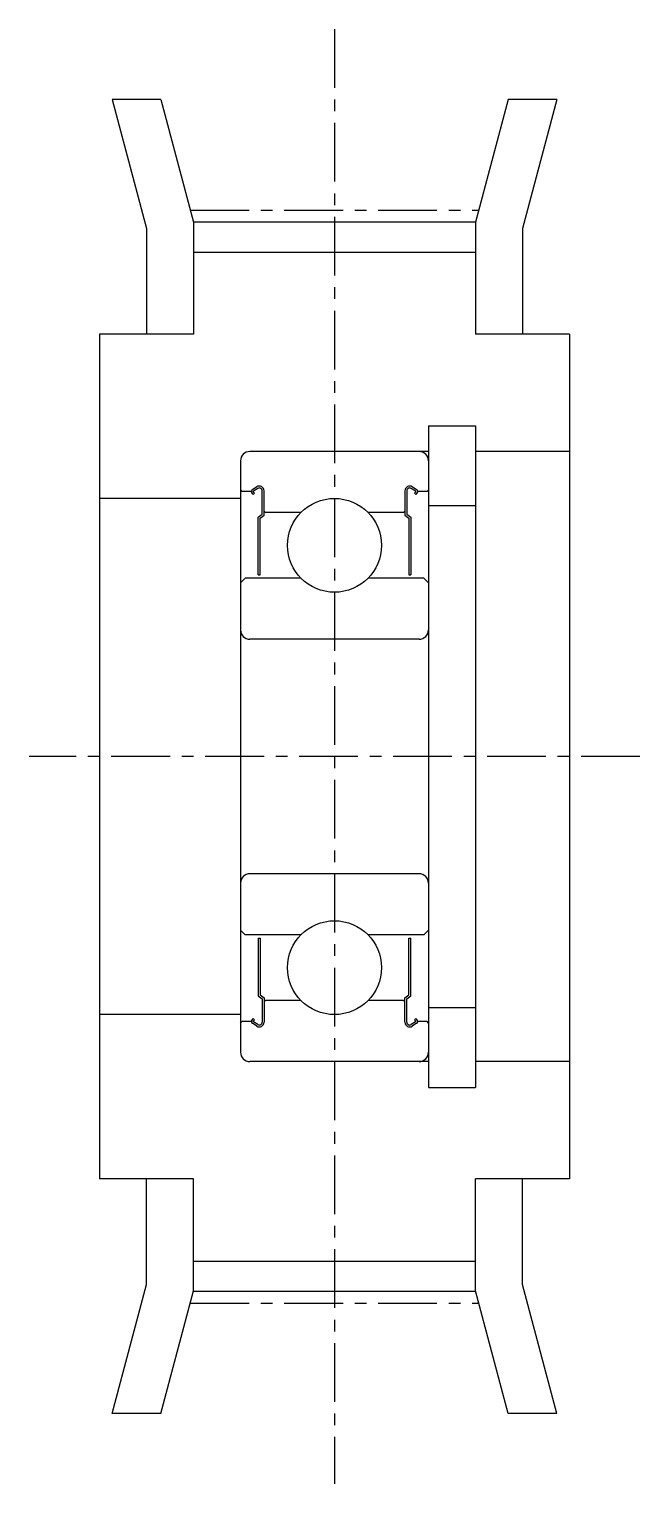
# Model space of a CAD drawing. Extents: x 5.1 to 78.3, y 5 to 63.7.
# Drawn here: x 65.3 to 78.3, y 32.65 to 63.65 of the extents above; entities outside this region: 2.
import ezdxf

# ---------------------------------------------------------------- set-up
doc = ezdxf.new("R2010")
doc.units = 0
doc.linetypes.add('CENTER', pattern=[2, 1.25, -0.25, 0.25, -0.25])
doc.layers.get('0').update_dxf_attribs({"linetype": 'CONTINUOUS'})
doc.layers.add('CENTER', color=1, linetype='CENTER')
doc.styles.get("Standard").update_dxf_attribs({"font": 'txt', "bigfont": 'BIGFONT'})

msp = doc.modelspace()

# ---------------------------------------------------------------- linework, layer by layer
at = {"color": 7, "linetype": 'CONTINUOUS'}
for p, q in [((67.063, 62.152), (67.797, 59.406)), ((68.098, 62.152), (67.063, 62.152)), ((68.098, 62.152), (68.797, 59.537)), ((75.497, 62.152), (74.797, 59.537)), ((76.532, 62.152), (75.497, 62.152)), ((76.532, 62.152), (75.797, 59.406)), ((68.797, 59.542), (74.797, 59.542)), ((68.797, 59.537), (68.797, 57.152)), ((74.797, 59.537), (74.797, 57.152)), ((67.797, 59.406), (67.797, 57.152)), ((75.797, 59.406), (75.797, 57.152)), ((68.797, 58.902), (74.797, 58.902)), ((66.797, 57.152), (66.797, 39.152)), ((68.797, 57.152), (66.797, 57.152)), ((76.797, 57.152), (74.797, 57.152)), ((76.797, 57.152), (76.797, 39.152)), ((73.797, 55.202), (73.797, 41.102)), ((73.797, 55.202), (74.797, 55.202)), ((74.797, 55.202), (74.797, 41.102)), ((73.797, 54.652), (69.997, 54.652)), ((76.797, 54.652), (74.797, 54.652)), ((69.797, 54.453), (69.797, 41.852)), ((69.797, 53.652), (66.797, 53.652)), ((69.797, 53.832), (69.827, 53.802)), ((70.027, 53.802), (69.827, 53.802)), ((70.068, 53.735), (70.042, 53.759)), ((70.142, 53.898), (70.049, 53.837)), ((70.068, 53.735), (70.096, 53.763)), ((70.096, 53.763), (70.07, 53.788)), ((70.164, 53.865), (70.071, 53.804)), ((70.257, 53.313), (70.257, 53.815)), ((70.297, 53.293), (70.297, 53.815)), ((73.297, 53.815), (73.297, 53.293)), ((73.337, 53.815), (73.337, 53.313)), ((73.523, 53.804), (73.43, 53.865)), ((73.545, 53.837), (73.453, 53.898)), ((73.525, 53.788), (73.499, 53.763)), ((73.499, 53.763), (73.527, 53.735)), ((73.552, 53.759), (73.527, 53.735)), ((73.767, 53.802), (73.567, 53.802)), ((73.797, 53.832), (73.767, 53.802)), ((70.327, 53.352), (70.297, 53.382)), ((71.083, 53.352), (70.327, 53.352)), ((73.267, 53.352), (72.511, 53.352)), ((73.297, 53.382), (73.267, 53.352)), ((73.797, 53.502), (74.797, 53.502)), ((70.174, 53.251), (70.257, 53.313)), ((70.174, 52.025), (70.174, 53.251)), ((70.214, 53.231), (70.297, 53.293)), ((70.214, 52.025), (70.214, 53.231)), ((73.297, 53.293), (73.381, 53.231)), ((73.337, 53.313), (73.421, 53.251)), ((73.381, 53.231), (73.381, 52.025)), ((73.421, 53.251), (73.421, 52.025)), ((69.897, 51.952), (69.797, 51.852)), ((71.083, 51.952), (69.897, 51.952)), ((70.174, 52.025), (70.214, 52.025)), ((73.697, 51.952), (72.511, 51.952)), ((73.381, 52.025), (73.421, 52.025)), ((73.797, 51.852), (73.697, 51.952)), ((73.597, 50.652), (69.997, 50.652)), ((73.597, 45.653), (69.997, 45.653)), ((69.897, 44.353), (69.797, 44.453)), ((71.083, 44.353), (69.897, 44.353)), ((73.697, 44.353), (72.511, 44.353)), ((73.797, 44.453), (73.697, 44.353)), ((70.174, 44.28), (70.174, 43.054)), ((70.174, 44.28), (70.214, 44.28)), ((70.214, 44.28), (70.214, 43.074)), ((73.381, 43.074), (73.381, 44.28)), ((73.381, 44.28), (73.421, 44.28)), ((73.421, 43.054), (73.421, 44.28)), ((70.174, 43.054), (70.257, 42.992)), ((70.214, 43.074), (70.297, 43.012)), ((70.257, 42.992), (70.257, 42.49)), ((70.297, 43.012), (70.297, 42.49)), ((70.327, 42.953), (70.297, 42.923)), ((71.083, 42.953), (70.327, 42.953)), ((73.267, 42.953), (72.511, 42.953)), ((73.297, 42.923), (73.267, 42.953)), ((73.297, 43.012), (73.381, 43.074)), ((73.297, 42.49), (73.297, 43.012)), ((73.337, 42.992), (73.421, 43.054)), ((73.337, 42.49), (73.337, 42.992)), ((73.797, 42.802), (74.797, 42.802)), ((69.797, 42.652), (66.797, 42.652)), ((69.797, 42.473), (69.827, 42.503)), ((70.027, 42.503), (69.827, 42.503)), ((70.068, 42.57), (70.042, 42.546)), ((70.068, 42.57), (70.096, 42.542)), ((70.096, 42.542), (70.07, 42.517)), ((70.164, 42.44), (70.071, 42.501)), ((73.523, 42.501), (73.43, 42.44)), ((73.499, 42.542), (73.527, 42.57)), ((73.525, 42.517), (73.499, 42.542)), ((73.552, 42.546), (73.527, 42.57)), ((73.767, 42.503), (73.567, 42.503)), ((73.797, 42.473), (73.767, 42.503)), ((70.142, 42.407), (70.049, 42.468)), ((73.545, 42.468), (73.453, 42.407)), ((73.797, 41.653), (69.997, 41.653)), ((76.797, 41.653), (74.797, 41.653)), ((73.797, 41.102), (74.797, 41.102)), ((68.797, 39.152), (66.797, 39.152)), ((67.797, 36.899), (67.797, 39.152)), ((68.797, 36.767), (68.797, 39.152)), ((74.797, 36.767), (74.797, 39.152)), ((76.797, 39.152), (74.797, 39.152)), ((75.797, 36.899), (75.797, 39.152)), ((68.797, 37.402), (74.797, 37.402)), ((67.063, 34.152), (67.797, 36.899)), ((76.532, 34.152), (75.797, 36.899)), ((68.098, 34.152), (68.797, 36.767)), ((68.797, 36.762), (74.797, 36.762)), ((75.497, 34.152), (74.797, 36.767)), ((68.098, 34.152), (67.063, 34.152)), ((76.532, 34.152), (75.497, 34.152))]:
    msp.add_line(p, q, dxfattribs=at)
for centre in [(71.797, 52.652), (71.797, 43.653)]:
    msp.add_circle(centre, 1, dxfattribs=at)
for centre, radius, start, end in [((69.997, 54.452), 0.2, 90, 180), ((73.597, 54.452), 0.2, 0, 90), ((70.077, 53.795), 0.05, 123.5192, 226.0607), ((70.077, 53.795), 0.01, 123.5173, 226.0606), ((70.197, 53.815), 0.1, 0, 123.5193), ((70.197, 53.815), 0.06, 0, 123.519), ((73.397, 53.815), 0.1, 56.4807, 179.9999), ((73.397, 53.815), 0.06, 56.481, 179.9999), ((73.518, 53.795), 0.01, 313.9392, 56.4827), ((73.518, 53.795), 0.05, 313.9392, 56.4807), ((69.997, 50.852), 0.2, 180, 270), ((73.597, 50.852), 0.2, 270, 0), ((69.997, 45.453), 0.2, 90, 180), ((73.597, 45.453), 0.2, 360, 90), ((70.077, 42.51), 0.05, 133.9393, 236.4808), ((70.077, 42.51), 0.01, 133.9394, 236.4827), ((70.197, 42.49), 0.1, 236.4807, 360), ((70.197, 42.49), 0.06, 236.481, 360), ((73.397, 42.49), 0.1, 180.0001, 303.5193), ((73.397, 42.49), 0.06, 180.0001, 303.519), ((73.518, 42.51), 0.01, 303.5173, 46.0608), ((73.518, 42.51), 0.05, 303.5193, 46.0608), ((69.997, 41.852), 0.2, 180, 270), ((73.597, 41.852), 0.2, 270, 360)]:
    msp.add_arc(centre, radius, start, end, dxfattribs=at)
at = {"layer": 'CENTER', "color": 1, "linetype": 'CENTER'}
for p, q in [((71.797, 63.652), (71.797, 32.652)), ((68.729, 59.797), (74.866, 59.797)), ((78.297, 48.152), (65.297, 48.152)), ((68.729, 36.507), (74.866, 36.507))]:
    msp.add_line(p, q, dxfattribs=at)

# ---------------------------------------------------------------- texts
for s, p in [('AATF36 MXL019', (5, 12.5)), ('AATF36MXL019', (5, 5))]:
    msp.add_text(s, height=2).set_placement(p)

doc.saveas('drawing.dxf')
